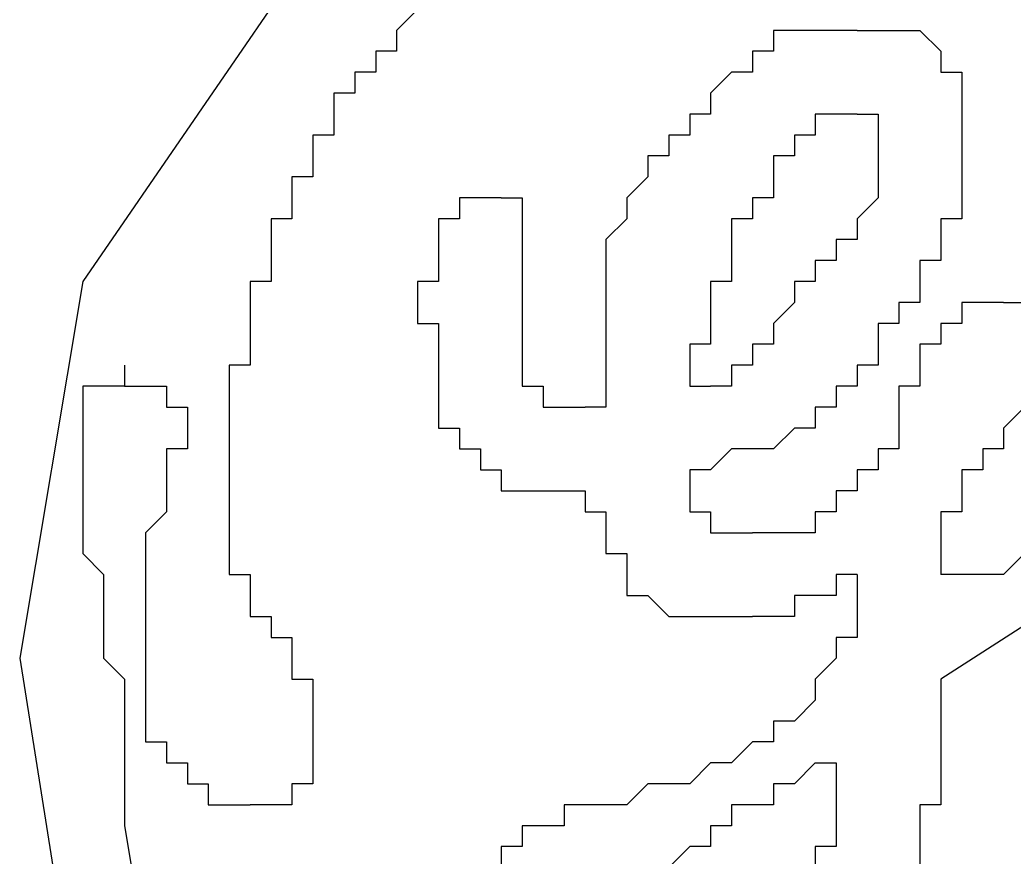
# Model space of a CAD drawing. Extents: x 0 to 594, y 0 to 420.
# Drawn here: x 416.5 to 421.25, y 75.85 to 79.85 of the extents above; entities that cross this region are included whole.
import ezdxf

# ---------------------------------------------------------------- set-up
doc = ezdxf.new("R2010")
doc.units = 0

msp = doc.modelspace()

# ---------------------------------------------------------------- linework, layer by layer
at = {"layer": 'GT_1', "flags": 128}
for points in [[(421.3, 81.6), (419.5, 81.2), (417.9, 80.2), (416.8, 78.6), (416.5, 76.8), (416.8, 74.9), (417.9, 73.3), (419.5, 72.3), (421.3, 71.9)], [(418.4, 79.9), (418.3, 79.8)], [(418.3, 79.8), (418.3, 79.7)], [(418.3, 79.8), (418.3, 79.8), (418.3, 79.8), (418.3, 79.8), (418.3, 79.8), (418.3, 79.8), (418.3, 79.8)], [(420.5, 79.8), (420.5, 79.8), (420.5, 79.8), (420.5, 79.8), (420.5, 79.8), (420.5, 79.8), (420.5, 79.8), (420.6, 79.8), (420.6, 79.8), (420.6, 79.8), (420.6, 79.8), (420.6, 79.8), (420.6, 79.8), (420.6, 79.8), (420.7, 79.8), (420.7, 79.8), (420.7, 79.8), (420.7, 79.8), (420.7, 79.8), (420.7, 79.8), (420.7, 79.8), (420.7, 79.8), (420.8, 79.8), (420.8, 79.8), (420.8, 79.8), (420.8, 79.8), (420.8, 79.8), (420.8, 79.8), (420.8, 79.8), (420.8, 79.8), (420.8, 79.8), (420.9, 79.7), (420.9, 79.7), (420.9, 79.7), (420.9, 79.7), (420.9, 79.7), (420.9, 79.7), (420.9, 79.7), (420.9, 79.7), (420.9, 79.7), (420.9, 79.7), (420.9, 79.7), (420.9, 79.6), (421, 79.6), (421, 79.6), (421, 79.6), (421, 79.6), (421, 79.6), (421, 79.6), (421, 79.6), (421, 79.6), (421, 79.5), (421, 79.5), (421, 79.5), (421, 79.5), (421, 79.5), (421, 79.5), (421, 79.5), (421, 79.5), (421, 79.4), (421, 79.4), (421, 79.4), (421, 79.4), (421, 79.4), (421, 79.4), (421, 79.4), (421, 79.4), (421, 79.3), (421, 79.3), (421, 79.3), (421, 79.3), (421, 79.3), (421, 79.3), (421, 79.2), (421, 79.2), (421, 79.2), (421, 79.2), (421, 79.2), (421, 79.2), (421, 79.1), (421, 79.1), (421, 79.1), (421, 79.1), (421, 79.1), (421, 79.1), (421, 79), (421, 79), (421, 79), (421, 79), (421, 79), (421, 79), (421, 78.9), (421, 78.9), (421, 78.9), (421, 78.9), (420.9, 78.9), (420.9, 78.9), (420.9, 78.8), (420.9, 78.8), (420.9, 78.8), (420.9, 78.8), (420.9, 78.8), (420.9, 78.8), (420.9, 78.7), (420.9, 78.7), (420.9, 78.7), (420.9, 78.7), (420.9, 78.7), (420.8, 78.7), (420.8, 78.6), (420.8, 78.6), (420.8, 78.6), (420.8, 78.6), (420.8, 78.6), (420.8, 78.6), (420.8, 78.5), (420.8, 78.5), (420.8, 78.5), (420.7, 78.5), (420.7, 78.5), (420.7, 78.5), (420.7, 78.5), (420.7, 78.4), (420.7, 78.4), (420.7, 78.4), (420.7, 78.4), (420.7, 78.4), (420.6, 78.4), (420.6, 78.3), (420.6, 78.3), (420.6, 78.3), (420.6, 78.3), (420.6, 78.3), (420.6, 78.3), (420.6, 78.2), (420.6, 78.2), (420.5, 78.2), (420.5, 78.2), (420.5, 78.2), (420.5, 78.2), (420.5, 78.1), (420.5, 78.1), (420.5, 78.1), (420.5, 78.1), (420.5, 78.1), (420.4, 78.1), (420.4, 78.1), (420.4, 78), (420.4, 78), (420.4, 78), (420.4, 78), (420.4, 78), (420.4, 78), (420.3, 78), (420.3, 78), (420.3, 77.9), (420.3, 77.9), (420.3, 77.9), (420.3, 77.9), (420.2, 77.9), (420.2, 77.9), (420.2, 77.9), (420.2, 77.9), (420.2, 77.9), (420.1, 77.8), (420.1, 77.8), (420.1, 77.8), (420.1, 77.8), (420.1, 77.8), (420.1, 77.8), (420, 77.8), (420, 77.8), (420, 77.8), (420, 77.8), (420, 77.8), (419.9, 77.8), (419.9, 77.8), (419.9, 77.8), (419.9, 77.8), (419.9, 77.8), (419.9, 77.8), (419.8, 77.7), (419.8, 77.7), (419.8, 77.7), (419.8, 77.7), (419.8, 77.7), (419.8, 77.7), (419.8, 77.7), (419.7, 77.7), (419.7, 77.7), (419.7, 77.7), (419.7, 77.7), (419.7, 77.6), (419.7, 77.6), (419.7, 77.6), (419.7, 77.6), (419.7, 77.6), (419.7, 77.6), (419.7, 77.6), (419.7, 77.6), (419.7, 77.6), (419.7, 77.6), (419.7, 77.6), (419.7, 77.6), (419.7, 77.6), (419.7, 77.6), (419.7, 77.6), (419.7, 77.5), (419.7, 77.5), (419.7, 77.5), (419.7, 77.5), (419.7, 77.5), (419.7, 77.5), (419.7, 77.5), (419.7, 77.5), (419.8, 77.5), (419.8, 77.5), (419.8, 77.5), (419.8, 77.5), (419.8, 77.5), (419.8, 77.5), (419.8, 77.5), (419.8, 77.5), (419.8, 77.5), (419.8, 77.4), (419.8, 77.4), (419.8, 77.4), (419.8, 77.4), (419.8, 77.4), (419.8, 77.4), (419.8, 77.4), (419.8, 77.4), (419.8, 77.4), (419.8, 77.4), (419.8, 77.4), (419.8, 77.4), (419.8, 77.4), (419.8, 77.4), (419.8, 77.4), (419.9, 77.4), (419.9, 77.4), (419.9, 77.4), (419.9, 77.4), (419.9, 77.4), (419.9, 77.4), (419.9, 77.4), (419.9, 77.4), (419.9, 77.4), (419.9, 77.4), (419.9, 77.4), (419.9, 77.4), (419.9, 77.4), (419.9, 77.4), (419.9, 77.4), (419.9, 77.4), (419.9, 77.4), (419.9, 77.4), (419.9, 77.4), (419.9, 77.4), (419.9, 77.4), (420, 77.4), (420, 77.4), (420, 77.4), (420, 77.4), (420, 77.4), (420, 77.4), (420, 77.4), (420, 77.4), (420, 77.4)], [(420.1, 79.8), (420.1, 79.7)], [(420.1, 79.8), (420.1, 79.8)], [(420.2, 79.8), (420.1, 79.8)], [(420.2, 79.8), (420.2, 79.8), (420.2, 79.8), (420.2, 79.8), (420.2, 79.8), (420.2, 79.8), (420.2, 79.8)], [(420.3, 79.8), (420.2, 79.8)], [(420.3, 79.8), (420.3, 79.8), (420.3, 79.8), (420.3, 79.8), (420.3, 79.8), (420.3, 79.8)], [(420.4, 79.8), (420.3, 79.8)], [(420.4, 79.8), (420.4, 79.8), (420.4, 79.8), (420.4, 79.8), (420.4, 79.8), (420.4, 79.8)], [(420.5, 79.8), (420.4, 79.8)], [(418.2, 79.7), (418.2, 79.6)], [(418.2, 79.7), (418.2, 79.7), (418.2, 79.7), (418.2, 79.7), (418.2, 79.7), (418.2, 79.7)], [(418.3, 79.7), (418.2, 79.7)], [(420, 79.7), (420, 79.6)], [(420, 79.7), (420, 79.7), (420, 79.7), (420, 79.7), (420, 79.7), (420, 79.7)], [(420.1, 79.7), (420, 79.7)], [(420.1, 79.7), (420.1, 79.7), (420.1, 79.7), (420.1, 79.7), (420.1, 79.7)], [(418.1, 79.6), (418.1, 79.5)], [(418.1, 79.6), (418.1, 79.6), (418.1, 79.6), (418.1, 79.6)], [(418.2, 79.6), (418.1, 79.6)], [(418.2, 79.6), (418.2, 79.6), (418.2, 79.6)], [(419.9, 79.6), (419.8, 79.5)], [(419.9, 79.6), (419.9, 79.6), (419.9, 79.6), (419.9, 79.6), (419.9, 79.6), (419.9, 79.6), (419.9, 79.6)], [(420, 79.6), (419.9, 79.6)], [(418, 79.5), (418, 79.4)], [(418.1, 79.5), (418, 79.5)], [(418.1, 79.5), (418.1, 79.5), (418.1, 79.5), (418.1, 79.5), (418.1, 79.5), (418.1, 79.5)], [(419.8, 79.5), (419.8, 79.4)], [(419.8, 79.5), (419.8, 79.5), (419.8, 79.5), (419.8, 79.5), (419.8, 79.5), (419.8, 79.5), (419.8, 79.5)], [(418, 79.4), (418, 79.3)], [(418, 79.4), (418, 79.4), (418, 79.4), (418, 79.4), (418, 79.4), (418, 79.4)], [(419.7, 79.4), (419.7, 79.3)], [(419.7, 79.4), (419.7, 79.4), (419.7, 79.4), (419.7, 79.4), (419.7, 79.4), (419.7, 79.4)], [(419.8, 79.4), (419.7, 79.4)], [(420.5, 79.4), (420.5, 79.4), (420.5, 79.4), (420.5, 79.4), (420.5, 79.4), (420.5, 79.4), (420.5, 79.4), (420.5, 79.4), (420.5, 79.4), (420.5, 79.4), (420.5, 79.4), (420.5, 79.4), (420.5, 79.4), (420.5, 79.4), (420.5, 79.4), (420.5, 79.4), (420.5, 79.4), (420.5, 79.4), (420.5, 79.4), (420.5, 79.4), (420.5, 79.4), (420.6, 79.4), (420.6, 79.4), (420.6, 79.4), (420.6, 79.4), (420.6, 79.4), (420.6, 79.4), (420.6, 79.4), (420.6, 79.4), (420.6, 79.3), (420.6, 79.3), (420.6, 79.3), (420.6, 79.3), (420.6, 79.3), (420.6, 79.3), (420.6, 79.3), (420.6, 79.3), (420.6, 79.3), (420.6, 79.3), (420.6, 79.3), (420.6, 79.3), (420.6, 79.2), (420.6, 79.2), (420.6, 79.2), (420.6, 79.2), (420.6, 79.2), (420.6, 79.1), (420.6, 79.1), (420.6, 79.1), (420.6, 79.1), (420.6, 79.1), (420.6, 79.1), (420.6, 79), (420.6, 79), (420.6, 79), (420.6, 79), (420.6, 79), (420.5, 78.9), (420.5, 78.9), (420.5, 78.9), (420.5, 78.9), (420.5, 78.9), (420.5, 78.8), (420.4, 78.8), (420.4, 78.8), (420.4, 78.8), (420.4, 78.8), (420.4, 78.7), (420.4, 78.7), (420.3, 78.7), (420.3, 78.7), (420.3, 78.6), (420.3, 78.6), (420.2, 78.6), (420.2, 78.5), (420.2, 78.5), (420.2, 78.5), (420.1, 78.4), (420.1, 78.4), (420.1, 78.4), (420.1, 78.4), (420.1, 78.3), (420, 78.3), (420, 78.3), (420, 78.3), (420, 78.2), (419.9, 78.2), (419.9, 78.2), (419.9, 78.2), (419.9, 78.2), (419.9, 78.1), (419.8, 78.1), (419.8, 78.1), (419.8, 78.1), (419.8, 78.1), (419.8, 78.1), (419.8, 78.1), (419.8, 78.1), (419.8, 78.1), (419.8, 78.1)], [(420.3, 79.4), (420.3, 79.3)], [(420.3, 79.4), (420.3, 79.4), (420.3, 79.4), (420.3, 79.4), (420.3, 79.4), (420.3, 79.4), (420.3, 79.4)], [(420.4, 79.4), (420.3, 79.4)], [(420.4, 79.4), (420.4, 79.4), (420.4, 79.4), (420.4, 79.4), (420.4, 79.4), (420.4, 79.4), (420.4, 79.4), (420.4, 79.4), (420.4, 79.4), (420.4, 79.4), (420.4, 79.4), (420.4, 79.4), (420.4, 79.4)], [(420.5, 79.4), (420.4, 79.4)], [(417.9, 79.3), (417.9, 79.2)], [(417.9, 79.3), (417.9, 79.3), (417.9, 79.3), (417.9, 79.3)], [(418, 79.3), (417.9, 79.3)], [(418, 79.3), (418, 79.3), (418, 79.3)], [(419.6, 79.3), (419.6, 79.2)], [(419.6, 79.3), (419.6, 79.3), (419.6, 79.3), (419.6, 79.3)], [(419.7, 79.3), (419.6, 79.3)], [(419.7, 79.3), (419.7, 79.3)], [(420.2, 79.3), (420.2, 79.2)], [(420.2, 79.3), (420.2, 79.3), (420.2, 79.3), (420.2, 79.3), (420.2, 79.3)], [(420.3, 79.3), (420.2, 79.3)], [(420.3, 79.3), (420.3, 79.3), (420.3, 79.3), (420.3, 79.3), (420.3, 79.3), (420.3, 79.3), (420.3, 79.3)], [(417.9, 79.2), (417.9, 79.1)], [(417.9, 79.2), (417.9, 79.2), (417.9, 79.2), (417.9, 79.2), (417.9, 79.2), (417.9, 79.2)], [(419.5, 79.2), (419.5, 79.1)], [(419.5, 79.2), (419.5, 79.2)], [(419.6, 79.2), (419.5, 79.2)], [(419.6, 79.2), (419.6, 79.2), (419.6, 79.2), (419.6, 79.2)], [(420.1, 79.2), (420.1, 79.1)], [(420.1, 79.2), (420.1, 79.2), (420.1, 79.2), (420.1, 79.2)], [(420.2, 79.2), (420.1, 79.2)], [(420.2, 79.2), (420.2, 79.2), (420.2, 79.2), (420.2, 79.2), (420.2, 79.2)], [(417.8, 79.1), (417.8, 79)], [(417.8, 79.1), (417.8, 79.1), (417.8, 79.1), (417.8, 79.1)], [(417.9, 79.1), (417.8, 79.1)], [(417.9, 79.1), (417.9, 79.1)], [(419.5, 79.1), (419.4, 79)], [(419.5, 79.1), (419.5, 79.1), (419.5, 79.1), (419.5, 79.1), (419.5, 79.1), (419.5, 79.1)], [(420.1, 79.1), (420.1, 79)], [(420.1, 79.1), (420.1, 79.1), (420.1, 79.1), (420.1, 79.1), (420.1, 79.1), (420.1, 79.1), (420.1, 79.1), (420.1, 79.1), (420.1, 79.1)], [(417.8, 79), (417.8, 78.9)], [(417.8, 79), (417.8, 79), (417.8, 79), (417.8, 79), (417.8, 79)], [(418.6, 79), (418.6, 78.9)], [(418.6, 79), (418.6, 79), (418.6, 79), (418.6, 79), (418.6, 79), (418.6, 79)], [(418.7, 79), (418.6, 79)], [(418.7, 79), (418.7, 79), (418.7, 79), (418.7, 79), (418.7, 79), (418.7, 79), (418.7, 79), (418.7, 79), (418.7, 79), (418.7, 79)], [(418.8, 79), (418.7, 79)], [(418.8, 79), (418.8, 79), (418.8, 79), (418.8, 79), (418.8, 79), (418.8, 79), (418.8, 79), (418.8, 79), (418.8, 79), (418.8, 79), (418.8, 79), (418.8, 79), (418.9, 79), (418.9, 79), (418.9, 79), (418.9, 79), (418.9, 79), (418.9, 79), (418.9, 79), (418.9, 79), (418.9, 79), (418.9, 79), (418.9, 79), (418.9, 79), (418.9, 79), (418.9, 79), (418.9, 79), (418.9, 79), (418.9, 79), (418.9, 79), (418.9, 79), (418.9, 79), (418.9, 79), (418.9, 79), (418.9, 79), (418.9, 79), (418.9, 78.9), (418.9, 78.9), (418.9, 78.9), (418.9, 78.9), (418.9, 78.9), (418.9, 78.9), (418.9, 78.9), (418.9, 78.9), (418.9, 78.9), (418.9, 78.9), (418.9, 78.9), (418.9, 78.9), (418.9, 78.9), (418.9, 78.9), (418.9, 78.9), (418.9, 78.9), (418.9, 78.9), (418.9, 78.9), (418.9, 78.9), (418.9, 78.9), (418.9, 78.8), (418.9, 78.8), (418.9, 78.8), (418.9, 78.8), (418.9, 78.8), (418.9, 78.8), (418.9, 78.8), (418.9, 78.8), (418.9, 78.8), (418.9, 78.8), (418.9, 78.8), (418.9, 78.8), (418.9, 78.8), (418.9, 78.8), (418.9, 78.8), (418.9, 78.8), (418.9, 78.8), (418.9, 78.8)], [(419.4, 79), (419.4, 78.9)], [(419.4, 79), (419.4, 79), (419.4, 79), (419.4, 79), (419.4, 79), (419.4, 79)], [(420, 79), (420, 78.9)], [(420, 79), (420, 79), (420, 79), (420, 79), (420, 79), (420, 79), (420, 79), (420, 79)], [(420.1, 79), (420, 79)], [(417.7, 78.9), (417.7, 78.8)], [(417.7, 78.9), (417.7, 78.9)], [(417.8, 78.9), (417.7, 78.9)], [(417.8, 78.9), (417.8, 78.9), (417.8, 78.9), (417.8, 78.9)], [(418.5, 78.9), (418.5, 78.8)], [(418.5, 78.9), (418.5, 78.9), (418.5, 78.9), (418.5, 78.9)], [(418.6, 78.9), (418.5, 78.9)], [(418.6, 78.9), (418.6, 78.9), (418.6, 78.9), (418.6, 78.9), (418.6, 78.9), (418.6, 78.9)], [(419.4, 78.9), (419.3, 78.8)], [(419.4, 78.9), (419.4, 78.9), (419.4, 78.9), (419.4, 78.9), (419.4, 78.9)], [(419.9, 78.9), (419.9, 78.8)], [(420, 78.9), (419.9, 78.9)], [(420, 78.9), (420, 78.9), (420, 78.9), (420, 78.9), (420, 78.9), (420, 78.9), (420, 78.9)], [(417.7, 78.8), (417.7, 78.7)], [(417.7, 78.8), (417.7, 78.8), (417.7, 78.8), (417.7, 78.8), (417.7, 78.8), (417.7, 78.8)], [(418.5, 78.8), (418.5, 78.7)], [(418.5, 78.8), (418.5, 78.8), (418.5, 78.8), (418.5, 78.8), (418.5, 78.8), (418.5, 78.8)], [(418.9, 78.8), (418.9, 78.7), (418.9, 78.7), (418.9, 78.7), (418.9, 78.7), (418.9, 78.7), (418.9, 78.7), (418.9, 78.7), (418.9, 78.7), (418.9, 78.7), (418.9, 78.7), (418.9, 78.7), (418.9, 78.6), (418.9, 78.6), (418.9, 78.6), (418.9, 78.6), (418.9, 78.6), (418.9, 78.6), (418.9, 78.6), (418.9, 78.6), (418.9, 78.6), (418.9, 78.6), (418.9, 78.6), (418.9, 78.6), (418.9, 78.5), (418.9, 78.5), (418.9, 78.5), (418.9, 78.5), (418.9, 78.5), (418.9, 78.5), (418.9, 78.5), (418.9, 78.5), (418.9, 78.5), (418.9, 78.5), (418.9, 78.4), (418.9, 78.4), (418.9, 78.4), (418.9, 78.4), (418.9, 78.4), (418.9, 78.4), (418.9, 78.4), (418.9, 78.4), (418.9, 78.3), (418.9, 78.3), (418.9, 78.3), (418.9, 78.3), (418.9, 78.3), (418.9, 78.3), (418.9, 78.3), (418.9, 78.3), (418.9, 78.3), (418.9, 78.2), (418.9, 78.2), (418.9, 78.2), (418.9, 78.2), (418.9, 78.2), (418.9, 78.2), (418.9, 78.2), (418.9, 78.2), (418.9, 78.2), (418.9, 78.1), (418.9, 78.1), (418.9, 78.1), (418.9, 78.1), (418.9, 78.1), (419, 78.1), (419, 78.1), (419, 78.1), (419, 78.1), (419, 78.1), (419, 78.1), (419, 78.1), (419, 78.1), (419, 78), (419, 78), (419, 78), (419, 78), (419, 78), (419.1, 78), (419.1, 78), (419.1, 78), (419.1, 78), (419.1, 78), (419.1, 78), (419.1, 78), (419.1, 78), (419.1, 78), (419.1, 78), (419.1, 78), (419.2, 78), (419.2, 78), (419.2, 78), (419.2, 78), (419.2, 78), (419.2, 78), (419.2, 78), (419.2, 78), (419.2, 78), (419.2, 78), (419.2, 78)], [(419.3, 78.8), (419.3, 78.7)], [(419.3, 78.8), (419.3, 78.8), (419.3, 78.8), (419.3, 78.8)], [(419.9, 78.8), (419.9, 78.7)], [(419.9, 78.8), (419.9, 78.8), (419.9, 78.8), (419.9, 78.8), (419.9, 78.8), (419.9, 78.8), (419.9, 78.8)], [(417.7, 78.7), (417.7, 78.6)], [(417.7, 78.7), (417.7, 78.7), (417.7, 78.7), (417.7, 78.7), (417.7, 78.7)], [(418.5, 78.7), (418.5, 78.6)], [(418.5, 78.7), (418.5, 78.7), (418.5, 78.7), (418.5, 78.7), (418.5, 78.7), (418.5, 78.7), (418.5, 78.7)], [(419.3, 78.7), (419.3, 78.6)], [(419.3, 78.7), (419.3, 78.7), (419.3, 78.7), (419.3, 78.7), (419.3, 78.7)], [(419.9, 78.7), (419.9, 78.6)], [(419.9, 78.7), (419.9, 78.7), (419.9, 78.7), (419.9, 78.7), (419.9, 78.7), (419.9, 78.7), (419.9, 78.7)], [(417.6, 78.6), (417.6, 78.5)], [(417.6, 78.6), (417.6, 78.6)], [(417.7, 78.6), (417.6, 78.6)], [(417.7, 78.6), (417.7, 78.6), (417.7, 78.6)], [(418.4, 78.6), (418.4, 78.5)], [(418.4, 78.6), (418.4, 78.6), (418.4, 78.6), (418.4, 78.6), (418.4, 78.6)], [(418.5, 78.6), (418.4, 78.6)], [(419.3, 78.6), (419.3, 78.5)], [(419.3, 78.6), (419.3, 78.6), (419.3, 78.6), (419.3, 78.6)], [(419.8, 78.6), (419.8, 78.5)], [(419.8, 78.6), (419.8, 78.6), (419.8, 78.6), (419.8, 78.6), (419.8, 78.6), (419.8, 78.6)], [(419.9, 78.6), (419.8, 78.6)], [(417.6, 78.5), (417.6, 78.4)], [(417.6, 78.5), (417.6, 78.5), (417.6, 78.5)], [(418.4, 78.5), (418.4, 78.4)], [(418.4, 78.5), (418.4, 78.5), (418.4, 78.5), (418.4, 78.5), (418.4, 78.5), (418.4, 78.5)], [(419.3, 78.5), (419.3, 78.4)], [(419.3, 78.5), (419.3, 78.5), (419.3, 78.5)], [(419.8, 78.5), (419.8, 78.5), (419.8, 78.5)], [(419.8, 78.5), (419.8, 78.4)], [(419.8, 78.5), (419.8, 78.5), (419.8, 78.5), (419.8, 78.5), (419.8, 78.5)], [(421, 78.5), (421, 78.4)], [(421, 78.5), (421, 78.5), (421, 78.5), (421, 78.5), (421, 78.5), (421, 78.5), (421, 78.5), (421, 78.5), (421, 78.5), (421, 78.5), (421, 78.5), (421, 78.5)], [(421.1, 78.5), (421, 78.5)], [(421.1, 78.5), (421.1, 78.5), (421.1, 78.5), (421.1, 78.5), (421.1, 78.5), (421.1, 78.5), (421.1, 78.5), (421.1, 78.5), (421.1, 78.5), (421.1, 78.5), (421.1, 78.5), (421.1, 78.5), (421.1, 78.5), (421.1, 78.5), (421.1, 78.5), (421.1, 78.5)], [(421.2, 78.5), (421.1, 78.5)], [(421.2, 78.5), (421.2, 78.5), (421.2, 78.5), (421.2, 78.5), (421.2, 78.5), (421.2, 78.5), (421.2, 78.5), (421.2, 78.5), (421.2, 78.5), (421.2, 78.5), (421.2, 78.5), (421.2, 78.5), (421.2, 78.5), (421.2, 78.5), (421.2, 78.5), (421.2, 78.5), (421.2, 78.5), (421.3, 78.5)], [(417.6, 78.4), (417.6, 78.3)], [(417.6, 78.4), (417.6, 78.4), (417.6, 78.4), (417.6, 78.4)], [(418.4, 78.4), (418.5, 78.4)], [(418.5, 78.4), (418.5, 78.3)], [(418.5, 78.4), (418.5, 78.4), (418.5, 78.4), (418.5, 78.4), (418.5, 78.4), (418.5, 78.4), (418.5, 78.4)], [(419.3, 78.4), (419.3, 78.3)], [(419.3, 78.4), (419.3, 78.4), (419.3, 78.4), (419.3, 78.4)], [(419.8, 78.4), (419.8, 78.3)], [(419.8, 78.4), (419.8, 78.4), (419.8, 78.4), (419.8, 78.4), (419.8, 78.4), (419.8, 78.4), (419.8, 78.4)], [(420.9, 78.4), (420.9, 78.3)], [(420.9, 78.4), (420.9, 78.4), (420.9, 78.4), (420.9, 78.4), (420.9, 78.4), (420.9, 78.4), (420.9, 78.4), (420.9, 78.4), (420.9, 78.4), (420.9, 78.4), (420.9, 78.4), (420.9, 78.4), (420.9, 78.4)], [(421, 78.4), (420.9, 78.4)], [(421, 78.4), (421, 78.4), (421, 78.4), (421, 78.4)], [(417.6, 78.3), (417.6, 78.2)], [(417.6, 78.3), (417.6, 78.3), (417.6, 78.3)], [(418.5, 78.3), (418.5, 78.2)], [(418.5, 78.3), (418.5, 78.3), (418.5, 78.3), (418.5, 78.3), (418.5, 78.3), (418.5, 78.3), (418.5, 78.3), (418.5, 78.3), (418.5, 78.3)], [(419.3, 78.3), (419.3, 78.2)], [(419.3, 78.3), (419.3, 78.3), (419.3, 78.3), (419.3, 78.3)], [(419.7, 78.3), (419.7, 78.2)], [(419.8, 78.3), (419.7, 78.3)], [(419.8, 78.3), (419.8, 78.3), (419.8, 78.3), (419.8, 78.3), (419.8, 78.3), (419.8, 78.3), (419.8, 78.3)], [(420.8, 78.3), (420.8, 78.2)], [(420.8, 78.3), (420.8, 78.3), (420.8, 78.3), (420.8, 78.3), (420.8, 78.3), (420.8, 78.3)], [(420.9, 78.3), (420.8, 78.3)], [(420.9, 78.3), (420.9, 78.3), (420.9, 78.3), (420.9, 78.3), (420.9, 78.3)], [(417, 78.2), (417, 78.1)], [(417, 78.2), (417, 78.1), (417.1, 78.1), (417.1, 78.1), (417.1, 78.1), (417.1, 78.1), (417.1, 78.1), (417.1, 78.1), (417.1, 78.1), (417.1, 78.1), (417.1, 78.1), (417.1, 78.1), (417.1, 78.1), (417.1, 78.1), (417.1, 78.1), (417.1, 78.1), (417.1, 78.1), (417.1, 78.1), (417.1, 78.1), (417.1, 78.1), (417.1, 78.1), (417.1, 78.1), (417.1, 78.1), (417.1, 78.1), (417.1, 78.1), (417.1, 78.1), (417.1, 78.1), (417.1, 78.1), (417.1, 78.1), (417.1, 78.1), (417.1, 78.1), (417.1, 78.1), (417.1, 78.1), (417.1, 78.1), (417.1, 78.1), (417.1, 78.1), (417.2, 78.1), (417.2, 78.1), (417.2, 78.1), (417.2, 78.1), (417.2, 78), (417.2, 78), (417.3, 78), (417.3, 78), (417.3, 77.9), (417.3, 77.9), (417.3, 77.9), (417.3, 77.8), (417.2, 77.8), (417.2, 77.7), (417.2, 77.7), (417.2, 77.7), (417.2, 77.6), (417.2, 77.6), (417.2, 77.5), (417.2, 77.5), (417.2, 77.5), (417.1, 77.4), (417.1, 77.4), (417.1, 77.3), (417.1, 77.3), (417.1, 77.2), (417.1, 77.2), (417.1, 77.2), (417.1, 77.1), (417.1, 77.1), (417.1, 77), (417.1, 77), (417.1, 77), (417.1, 77), (417.1, 77), (417.1, 77), (417.1, 77), (417.1, 77), (417.1, 76.9), (417.1, 76.9), (417.1, 76.9), (417.1, 76.9), (417.1, 76.9), (417.1, 76.9), (417.1, 76.9), (417.1, 76.8), (417.1, 76.8), (417.1, 76.8), (417.1, 76.8), (417.1, 76.8), (417.1, 76.8), (417.1, 76.8), (417.1, 76.8), (417.1, 76.7), (417.1, 76.7), (417.1, 76.7), (417.1, 76.7), (417.1, 76.7), (417.1, 76.7), (417.1, 76.7), (417.1, 76.7), (417.1, 76.7), (417.1, 76.6), (417.1, 76.6), (417.1, 76.6), (417.1, 76.6), (417.1, 76.6), (417.1, 76.6), (417.1, 76.6), (417.1, 76.6), (417.1, 76.6), (417.1, 76.6), (417.1, 76.5), (417.1, 76.5), (417.1, 76.5), (417.1, 76.5), (417.1, 76.5), (417.1, 76.5), (417.1, 76.5), (417.1, 76.5), (417.1, 76.5), (417.1, 76.5), (417.1, 76.5), (417.1, 76.4), (417.1, 76.4), (417.2, 76.4), (417.2, 76.4), (417.2, 76.4), (417.2, 76.4), (417.2, 76.4), (417.2, 76.4), (417.2, 76.4), (417.2, 76.4), (417.2, 76.4), (417.2, 76.3), (417.2, 76.3), (417.2, 76.3), (417.2, 76.3), (417.2, 76.3), (417.2, 76.3), (417.2, 76.3), (417.2, 76.3), (417.2, 76.3), (417.2, 76.3), (417.2, 76.3), (417.2, 76.3), (417.2, 76.3), (417.2, 76.3), (417.3, 76.3), (417.3, 76.3), (417.3, 76.2), (417.3, 76.2), (417.3, 76.2), (417.3, 76.2), (417.3, 76.2), (417.3, 76.2), (417.3, 76.2), (417.3, 76.2), (417.3, 76.2), (417.3, 76.2), (417.3, 76.2), (417.3, 76.2), (417.3, 76.2), (417.3, 76.2), (417.3, 76.2), (417.4, 76.2), (417.4, 76.2), (417.4, 76.2), (417.4, 76.2), (417.4, 76.2), (417.4, 76.2), (417.4, 76.2), (417.4, 76.2), (417.4, 76.1), (417.4, 76.1), (417.4, 76.1), (417.4, 76.1), (417.4, 76.1), (417.4, 76.1), (417.4, 76.1), (417.5, 76.1), (417.5, 76.1), (417.5, 76.1), (417.5, 76.1), (417.5, 76.1), (417.5, 76.1), (417.5, 76.1), (417.5, 76.1), (417.5, 76.1), (417.5, 76.1), (417.5, 76.1), (417.5, 76.1), (417.5, 76.1), (417.6, 76.1), (417.6, 76.1), (417.6, 76.1), (417.6, 76.1), (417.6, 76.1), (417.6, 76.1), (417.6, 76.1), (417.6, 76.1), (417.6, 76.1), (417.6, 76.1), (417.6, 76.1), (417.6, 76.1)], [(417.5, 78.2), (417.5, 78.1)], [(417.5, 78.2), (417.5, 78.2)], [(417.6, 78.2), (417.5, 78.2)], [(418.5, 78.2), (418.5, 78.1)], [(418.5, 78.2), (418.5, 78.2), (418.5, 78.2), (418.5, 78.2), (418.5, 78.2), (418.5, 78.2), (418.5, 78.2), (418.5, 78.2), (418.5, 78.2)], [(419.3, 78.2), (419.3, 78.1)], [(419.3, 78.2), (419.3, 78.2), (419.3, 78.2), (419.3, 78.2)], [(419.7, 78.2), (419.7, 78.1)], [(419.7, 78.2), (419.7, 78.2), (419.7, 78.2), (419.7, 78.2), (419.7, 78.2), (419.7, 78.2), (419.7, 78.2), (419.7, 78.2)], [(420.8, 78.2), (420.8, 78.1)], [(420.8, 78.2), (420.8, 78.2), (420.8, 78.2), (420.8, 78.2), (420.8, 78.2), (420.8, 78.2)], [(416.8, 78.1), (416.8, 78)], [(416.9, 78.1), (416.8, 78.1)], [(416.9, 78.1), (416.9, 78.1), (416.9, 78.1), (416.9, 78.1)], [(417, 78.1), (416.9, 78.1)], [(417.5, 78.1), (417.5, 78)], [(417.5, 78.1), (417.5, 78.1), (417.5, 78.1), (417.5, 78.1)], [(418.5, 78.1), (418.5, 78)], [(418.5, 78.1), (418.5, 78.1), (418.5, 78.1), (418.5, 78.1), (418.5, 78.1), (418.5, 78.1), (418.5, 78.1), (418.5, 78.1), (418.5, 78.1), (418.5, 78.1)], [(419.3, 78.1), (419.3, 78)], [(419.3, 78.1), (419.3, 78.1), (419.3, 78.1), (419.3, 78.1), (419.3, 78.1), (419.3, 78.1)], [(419.7, 78.1), (419.8, 78.1)], [(419.7, 78.1), (419.7, 78.1), (419.7, 78.1), (419.7, 78.1), (419.7, 78.1), (419.7, 78.1)], [(420.7, 78.1), (420.7, 78)], [(420.7, 78.1), (420.7, 78.1), (420.7, 78.1), (420.7, 78.1)], [(420.8, 78.1), (420.7, 78.1)], [(420.8, 78.1), (420.8, 78.1)], [(416.8, 78), (416.8, 77.9)], [(416.8, 78), (416.8, 78), (416.8, 78)], [(417.5, 78), (417.5, 77.9)], [(417.5, 78), (417.5, 78), (417.5, 78)], [(418.5, 78), (418.5, 77.9)], [(418.5, 78), (418.5, 78), (418.5, 78), (418.5, 78), (418.5, 78), (418.5, 78), (418.5, 78), (418.5, 78), (418.5, 78), (418.5, 78), (418.5, 78), (418.5, 78)], [(419.3, 78), (419.2, 78)], [(419.3, 78), (419.3, 78), (419.3, 78), (419.3, 78)], [(420.7, 78), (420.7, 77.9)], [(420.7, 78), (420.7, 78), (420.7, 78), (420.7, 78), (420.7, 78), (420.7, 78)], [(421.3, 78), (421.2, 77.9), (421.2, 77.9), (421.2, 77.9), (421.2, 77.9), (421.2, 77.9), (421.2, 77.9), (421.2, 77.9), (421.2, 77.9), (421.2, 77.8), (421.1, 77.8), (421.1, 77.8), (421.1, 77.8), (421.1, 77.8), (421.1, 77.8), (421.1, 77.8), (421.1, 77.8), (421.1, 77.8), (421.1, 77.7), (421, 77.7), (421, 77.7), (421, 77.7), (421, 77.7), (421, 77.7), (421, 77.7), (421, 77.7), (421, 77.6), (421, 77.6), (421, 77.6), (421, 77.6), (421, 77.6), (421, 77.6), (421, 77.6), (421, 77.5), (420.9, 77.5), (420.9, 77.5), (420.9, 77.5), (420.9, 77.5), (420.9, 77.5), (420.9, 77.5), (420.9, 77.4), (420.9, 77.4), (420.9, 77.4), (420.9, 77.4), (420.9, 77.4), (420.9, 77.4), (420.9, 77.4), (420.9, 77.3), (420.9, 77.3), (420.9, 77.3), (420.9, 77.3), (420.9, 77.3), (420.9, 77.3), (420.9, 77.2), (420.9, 77.2), (420.9, 77.2), (420.9, 77.2), (420.9, 77.2), (420.9, 77.2), (420.9, 77.2)], [(416.8, 77.9), (416.8, 77.8)], [(416.8, 77.9), (416.8, 77.9), (416.8, 77.9)], [(417.5, 77.9), (417.5, 77.8)], [(417.5, 77.9), (417.5, 77.9), (417.5, 77.9)], [(418.5, 77.9), (418.6, 77.9)], [(418.5, 77.9), (418.5, 77.9)], [(418.6, 77.9), (418.6, 77.8)], [(418.6, 77.9), (418.6, 77.9), (418.6, 77.9), (418.6, 77.9), (418.6, 77.9), (418.6, 77.9), (418.6, 77.9), (418.6, 77.9), (418.6, 77.9), (418.6, 77.9), (418.6, 77.9)], [(420.7, 77.9), (420.7, 77.8)], [(420.7, 77.9), (420.7, 77.9), (420.7, 77.9), (420.7, 77.9), (420.7, 77.9), (420.7, 77.9)], [(416.8, 77.8), (416.8, 77.7)], [(416.8, 77.8), (416.8, 77.8)], [(417.5, 77.8), (417.5, 77.7)], [(417.5, 77.8), (417.5, 77.8), (417.5, 77.8)], [(418.6, 77.8), (418.7, 77.8)], [(418.6, 77.8), (418.6, 77.8), (418.6, 77.8), (418.6, 77.8), (418.6, 77.8), (418.6, 77.8), (418.6, 77.8), (418.6, 77.8)], [(418.7, 77.8), (418.7, 77.7)], [(418.7, 77.8), (418.7, 77.8), (418.7, 77.8), (418.7, 77.8), (418.7, 77.8), (418.7, 77.8)], [(420.6, 77.8), (420.6, 77.7)], [(420.6, 77.8), (420.6, 77.8), (420.6, 77.8), (420.6, 77.8), (420.6, 77.8)], [(420.7, 77.8), (420.6, 77.8)], [(416.8, 77.7), (416.8, 77.6)], [(417.5, 77.7), (417.5, 77.6)], [(417.5, 77.7), (417.5, 77.7), (417.5, 77.7), (417.5, 77.7)], [(418.7, 77.7), (418.8, 77.7)], [(418.7, 77.7), (418.7, 77.7), (418.7, 77.7), (418.7, 77.7), (418.7, 77.7), (418.7, 77.7), (418.7, 77.7), (418.7, 77.7)], [(418.8, 77.7), (418.8, 77.6)], [(418.8, 77.7), (418.8, 77.7), (418.8, 77.7), (418.8, 77.7), (418.8, 77.7), (418.8, 77.7), (418.8, 77.7), (418.8, 77.7), (418.8, 77.7), (418.8, 77.7)], [(420.5, 77.7), (420.5, 77.6)], [(420.5, 77.7), (420.5, 77.7)], [(420.6, 77.7), (420.5, 77.7)], [(420.6, 77.7), (420.6, 77.7), (420.6, 77.7), (420.6, 77.7), (420.6, 77.7), (420.6, 77.7), (420.6, 77.7), (420.6, 77.7)], [(416.8, 77.6), (416.8, 77.5)], [(416.8, 77.6), (416.8, 77.6)], [(417.5, 77.6), (417.5, 77.5)], [(417.5, 77.6), (417.5, 77.6), (417.5, 77.6), (417.5, 77.6), (417.5, 77.6), (417.5, 77.6)], [(418.8, 77.6), (418.9, 77.6)], [(418.8, 77.6), (418.8, 77.6), (418.8, 77.6)], [(418.9, 77.6), (419, 77.6)], [(418.9, 77.6), (418.9, 77.6), (418.9, 77.6), (418.9, 77.6), (418.9, 77.6), (418.9, 77.6), (418.9, 77.6), (418.9, 77.6), (418.9, 77.6)], [(419, 77.6), (419.1, 77.6)], [(419, 77.6), (419, 77.6), (419, 77.6), (419, 77.6), (419, 77.6), (419, 77.6), (419, 77.6), (419, 77.6), (419, 77.6)], [(419.1, 77.6), (419.2, 77.6)], [(419.1, 77.6), (419.1, 77.6), (419.1, 77.6), (419.1, 77.6), (419.1, 77.6), (419.1, 77.6), (419.1, 77.6), (419.1, 77.6), (419.1, 77.6), (419.1, 77.6)], [(419.2, 77.6), (419.2, 77.5)], [(419.2, 77.6), (419.2, 77.6), (419.2, 77.6), (419.2, 77.6), (419.2, 77.6), (419.2, 77.6), (419.2, 77.6), (419.2, 77.6)], [(420.4, 77.6), (420.4, 77.5)], [(420.4, 77.6), (420.4, 77.6)], [(420.5, 77.6), (420.4, 77.6)], [(420.5, 77.6), (420.5, 77.6), (420.5, 77.6), (420.5, 77.6), (420.5, 77.6), (420.5, 77.6), (420.5, 77.6), (420.5, 77.6), (420.5, 77.6)], [(422.3, 77.6), (420.9, 76.7)], [(416.8, 77.5), (416.8, 77.4)], [(416.8, 77.5), (416.8, 77.5)], [(417.5, 77.5), (417.5, 77.4)], [(417.5, 77.5), (417.5, 77.5), (417.5, 77.5), (417.5, 77.5), (417.5, 77.5), (417.5, 77.5), (417.5, 77.5), (417.5, 77.5)], [(419.2, 77.5), (419.3, 77.5)], [(419.2, 77.5), (419.2, 77.5)], [(419.3, 77.5), (419.3, 77.4)], [(419.3, 77.5), (419.3, 77.5), (419.3, 77.5), (419.3, 77.5), (419.3, 77.5), (419.3, 77.5), (419.3, 77.5)], [(420.3, 77.5), (420.3, 77.4)], [(420.3, 77.5), (420.3, 77.5), (420.3, 77.5), (420.3, 77.5), (420.3, 77.5), (420.3, 77.5)], [(420.4, 77.5), (420.3, 77.5)], [(420.4, 77.5), (420.4, 77.5), (420.4, 77.5), (420.4, 77.5), (420.4, 77.5), (420.4, 77.5), (420.4, 77.5)], [(416.8, 77.4), (416.8, 77.3)], [(417.5, 77.4), (417.5, 77.3)], [(417.5, 77.4), (417.5, 77.4), (417.5, 77.4), (417.5, 77.4), (417.5, 77.4), (417.5, 77.4), (417.5, 77.4)], [(419.3, 77.4), (419.3, 77.3)], [(419.3, 77.4), (419.3, 77.4), (419.3, 77.4), (419.3, 77.4), (419.3, 77.4), (419.3, 77.4), (419.3, 77.4)], [(420.1, 77.4), (420, 77.4)], [(420.1, 77.4), (420.1, 77.4), (420.1, 77.4), (420.1, 77.4), (420.1, 77.4), (420.1, 77.4), (420.1, 77.4), (420.1, 77.4)], [(420.2, 77.4), (420.1, 77.4)], [(420.2, 77.4), (420.2, 77.4), (420.2, 77.4), (420.2, 77.4), (420.2, 77.4), (420.2, 77.4), (420.2, 77.4), (420.2, 77.4), (420.2, 77.4)], [(420.3, 77.4), (420.2, 77.4)], [(420.3, 77.4), (420.3, 77.4), (420.3, 77.4)], [(416.8, 77.3), (416.9, 77.2)], [(416.8, 77.3), (416.8, 77.3)], [(417.5, 77.3), (417.5, 77.2)], [(417.5, 77.3), (417.5, 77.3), (417.5, 77.3), (417.5, 77.3), (417.5, 77.3), (417.5, 77.3), (417.5, 77.3), (417.5, 77.3)], [(419.3, 77.3), (419.4, 77.3)], [(419.3, 77.3), (419.3, 77.3)], [(419.4, 77.3), (419.4, 77.2)], [(419.4, 77.3), (419.4, 77.3), (419.4, 77.3), (419.4, 77.3)], [(421.3, 77.3), (421.2, 77.2)], [(416.9, 77.2), (416.9, 77.1)], [(417.5, 77.2), (417.6, 77.2)], [(417.5, 77.2), (417.5, 77.2), (417.5, 77.2), (417.5, 77.2), (417.5, 77.2)], [(417.6, 77.2), (417.6, 77.1)], [(419.4, 77.2), (419.4, 77.1)], [(419.4, 77.2), (419.4, 77.2), (419.4, 77.2), (419.4, 77.2), (419.4, 77.2), (419.4, 77.2), (419.4, 77.2), (419.4, 77.2)], [(420.5, 77.2), (420.5, 77.2), (420.5, 77.2), (420.5, 77.2), (420.5, 77.2), (420.5, 77.2), (420.5, 77.2), (420.5, 77.2), (420.5, 77.2), (420.5, 77.2), (420.5, 77.2), (420.5, 77.2), (420.5, 77.2), (420.5, 77.2), (420.5, 77.2), (420.5, 77.2), (420.5, 77.2), (420.5, 77.2), (420.5, 77.2), (420.4, 77.2), (420.4, 77.2), (420.4, 77.2), (420.4, 77.2), (420.4, 77.2), (420.4, 77.2), (420.4, 77.2), (420.4, 77.1), (420.4, 77.1), (420.4, 77.1), (420.4, 77.1), (420.3, 77.1), (420.3, 77.1), (420.3, 77.1), (420.3, 77.1), (420.3, 77.1), (420.3, 77.1), (420.3, 77.1), (420.3, 77.1), (420.3, 77.1), (420.2, 77.1), (420.2, 77), (420.2, 77), (420.2, 77), (420.2, 77), (420.2, 77), (420.2, 77), (420.2, 77), (420.2, 77), (420.1, 77), (420.1, 77), (420.1, 77), (420.1, 77), (420.1, 77), (420.1, 77), (420.1, 77), (420.1, 77), (420.1, 77), (420.1, 77), (420, 77), (420, 77), (420, 77), (420, 77), (420, 77), (420, 77), (420, 77), (420, 77), (420, 77)], [(420.5, 77.2), (420.5, 77.1)], [(421, 77.2), (420.9, 77.2)], [(421, 77.2), (421, 77.2)], [(421.1, 77.2), (421, 77.2)], [(421.2, 77.2), (421.1, 77.2)], [(421.2, 77.2), (421.2, 77.2)], [(416.9, 77.1), (416.9, 77)], [(416.9, 77.1), (416.9, 77.1)], [(417.6, 77.1), (417.6, 77)], [(417.6, 77.1), (417.6, 77.1), (417.6, 77.1), (417.6, 77.1)], [(419.4, 77.1), (419.5, 77.1)], [(419.4, 77.1), (419.4, 77.1)], [(419.5, 77.1), (419.6, 77)], [(419.5, 77.1), (419.5, 77.1), (419.5, 77.1), (419.5, 77.1), (419.5, 77.1), (419.5, 77.1), (419.5, 77.1), (419.5, 77.1), (419.5, 77.1)], [(420.5, 77.1), (420.5, 77)], [(420.5, 77.1), (420.5, 77.1), (420.5, 77.1), (420.5, 77.1), (420.5, 77.1), (420.5, 77.1), (420.5, 77.1), (420.5, 77.1), (420.5, 77.1), (420.5, 77.1)], [(416.9, 77), (416.9, 76.9)], [(417.6, 77), (417.7, 77)], [(417.6, 77), (417.6, 77)], [(417.7, 77), (417.7, 76.9)], [(417.7, 77), (417.7, 77)], [(419.6, 77), (419.7, 77)], [(419.6, 77), (419.6, 77), (419.6, 77), (419.6, 77), (419.6, 77), (419.6, 77), (419.6, 77)], [(419.7, 77), (419.8, 77)], [(419.7, 77), (419.7, 77), (419.7, 77), (419.7, 77), (419.7, 77), (419.7, 77), (419.7, 77)], [(419.8, 77), (419.9, 77)], [(419.8, 77), (419.8, 77), (419.8, 77), (419.8, 77), (419.8, 77), (419.8, 77)], [(419.9, 77), (420, 77)], [(419.9, 77), (419.9, 77), (419.9, 77), (419.9, 77), (419.9, 77), (419.9, 77), (419.9, 77), (419.9, 77), (419.9, 77)], [(420.5, 77), (420.5, 76.9)], [(420.5, 77), (420.5, 77), (420.5, 77), (420.5, 77), (420.5, 77), (420.5, 77), (420.5, 77), (420.5, 77)], [(416.9, 76.9), (416.9, 76.8)], [(416.9, 76.9), (416.9, 76.9)], [(417.7, 76.9), (417.8, 76.9)], [(417.7, 76.9), (417.7, 76.9), (417.7, 76.9), (417.7, 76.9)], [(417.8, 76.9), (417.8, 76.8)], [(420.4, 76.9), (420.4, 76.8)], [(420.5, 76.9), (420.4, 76.9)], [(420.5, 76.9), (420.5, 76.9), (420.5, 76.9), (420.5, 76.9)], [(416.9, 76.8), (417, 76.7)], [(417.8, 76.8), (417.8, 76.7)], [(417.8, 76.8), (417.8, 76.8), (417.8, 76.8), (417.8, 76.8)], [(420.4, 76.8), (420.3, 76.7)], [(420.4, 76.8), (420.4, 76.8)], [(417, 76.7), (417, 76)], [(417.8, 76.7), (417.9, 76.7)], [(417.8, 76.7), (417.8, 76.7)], [(417.9, 76.7), (417.9, 76.6)], [(417.9, 76.7), (417.9, 76.7)], [(420.3, 76.7), (420.3, 76.6)], [(420.9, 76.7), (420.9, 76.6), (420.9, 76.6), (420.9, 76.5), (420.9, 76.5), (420.9, 76.5), (420.9, 76.4), (420.9, 76.4), (420.9, 76.3), (420.9, 76.3), (420.9, 76.2), (420.9, 76.2), (420.9, 76.1), (420.8, 76.1), (420.8, 76), (420.8, 76), (420.8, 76), (420.8, 75.9), (420.8, 75.9), (420.8, 75.8)], [(417.9, 76.6), (417.9, 76.5)], [(417.9, 76.6), (417.9, 76.6), (417.9, 76.6), (417.9, 76.6)], [(420.3, 76.6), (420.2, 76.5)], [(420.3, 76.6), (420.3, 76.6)], [(417.9, 76.5), (417.9, 76.4)], [(417.9, 76.5), (417.9, 76.5), (417.9, 76.5), (417.9, 76.5)], [(420.1, 76.5), (420.1, 76.4)], [(420.2, 76.5), (420.1, 76.5)], [(420.2, 76.5), (420.2, 76.5)], [(417.9, 76.4), (417.9, 76.3)], [(417.9, 76.4), (417.9, 76.4), (417.9, 76.4), (417.9, 76.4), (417.9, 76.4), (417.9, 76.4), (417.9, 76.4), (417.9, 76.4), (417.9, 76.4), (417.9, 76.4), (417.9, 76.4)], [(420, 76.4), (419.9, 76.3)], [(420, 76.4), (420, 76.4)], [(420.1, 76.4), (420, 76.4)], [(417.9, 76.3), (417.9, 76.2)], [(417.9, 76.3), (417.9, 76.3), (417.9, 76.3), (417.9, 76.3), (417.9, 76.3), (417.9, 76.3), (417.9, 76.3), (417.9, 76.3), (417.9, 76.3), (417.9, 76.3), (417.9, 76.3), (417.9, 76.3), (417.9, 76.3)], [(419.8, 76.3), (419.7, 76.2)], [(420.3, 76.3), (420.3, 76.3), (420.3, 76.3), (420.3, 76.3), (420.3, 76.3), (420.3, 76.3), (420.2, 76.2), (420.2, 76.2), (420.2, 76.2), (420.2, 76.2), (420.2, 76.2), (420.1, 76.2), (420.1, 76.2), (420.1, 76.2), (420.1, 76.1), (420, 76.1), (420, 76.1), (420, 76.1), (420, 76.1), (419.9, 76.1), (419.9, 76), (419.9, 76), (419.9, 76), (419.8, 76), (419.8, 76), (419.8, 76), (419.8, 75.9), (419.8, 75.9), (419.7, 75.9), (419.7, 75.9)], [(419.8, 76.3), (419.8, 76.3)], [(419.9, 76.3), (419.8, 76.3)], [(419.9, 76.3), (419.9, 76.3)], [(420.3, 76.3), (420.4, 76.3)], [(420.4, 76.3), (420.4, 76.2)], [(420.4, 76.3), (420.4, 76.3), (420.4, 76.3), (420.4, 76.3), (420.4, 76.3)], [(417.8, 76.2), (417.8, 76.1)], [(417.8, 76.2), (417.8, 76.2), (417.8, 76.2), (417.8, 76.2), (417.8, 76.2), (417.8, 76.2), (417.8, 76.2), (417.8, 76.2), (417.8, 76.2), (417.8, 76.2), (417.8, 76.2), (417.8, 76.2)], [(417.9, 76.2), (417.8, 76.2)], [(417.9, 76.2), (417.9, 76.2), (417.9, 76.2), (417.9, 76.2), (417.9, 76.2), (417.9, 76.2), (417.9, 76.2)], [(419.5, 76.2), (419.4, 76.1)], [(419.5, 76.2), (419.5, 76.2)], [(419.6, 76.2), (419.5, 76.2)], [(419.6, 76.2), (419.6, 76.2)], [(419.7, 76.2), (419.6, 76.2)], [(420.4, 76.2), (420.4, 76.1)], [(420.4, 76.2), (420.4, 76.2), (420.4, 76.2), (420.4, 76.2), (420.4, 76.2), (420.4, 76.2), (420.4, 76.2)], [(417.7, 76.1), (417.6, 76.1)], [(417.7, 76.1), (417.7, 76.1), (417.7, 76.1), (417.7, 76.1), (417.7, 76.1), (417.7, 76.1), (417.7, 76.1), (417.7, 76.1), (417.7, 76.1), (417.7, 76.1), (417.7, 76.1), (417.7, 76.1)], [(417.8, 76.1), (417.7, 76.1)], [(417.8, 76.1), (417.8, 76.1), (417.8, 76.1)], [(419.1, 76.1), (419.1, 76)], [(419.2, 76.1), (419.1, 76.1)], [(419.2, 76.1), (419.2, 76.1)], [(419.3, 76.1), (419.2, 76.1)], [(419.4, 76.1), (419.3, 76.1)], [(419.4, 76.1), (419.4, 76.1)], [(420.4, 76.1), (420.4, 76)], [(420.4, 76.1), (420.4, 76.1), (420.4, 76.1), (420.4, 76.1)], [(417, 76), (417.1, 75.4)], [(418.9, 76), (418.9, 75.9)], [(419, 76), (418.9, 76)], [(419, 76), (419, 76)], [(419.1, 76), (419, 76)], [(420.4, 76), (420.4, 75.9)], [(420.4, 76), (420.4, 76), (420.4, 76), (420.4, 76)], [(418.8, 75.9), (418.8, 75.8)], [(418.8, 75.9), (418.8, 75.9), (418.8, 75.9), (418.8, 75.9)], [(418.9, 75.9), (418.8, 75.9)], [(419.7, 75.9), (419.7, 75.9), (419.7, 75.9), (419.7, 75.9), (419.7, 75.9), (419.6, 75.8)], [(420.3, 75.9), (420.3, 75.8)], [(420.3, 75.9), (420.3, 75.9)], [(420.4, 75.9), (420.3, 75.9)], [(420.4, 75.9), (420.4, 75.9)]]:
    msp.add_lwpolyline(points, dxfattribs=at)

doc.saveas('drawing.dxf')
